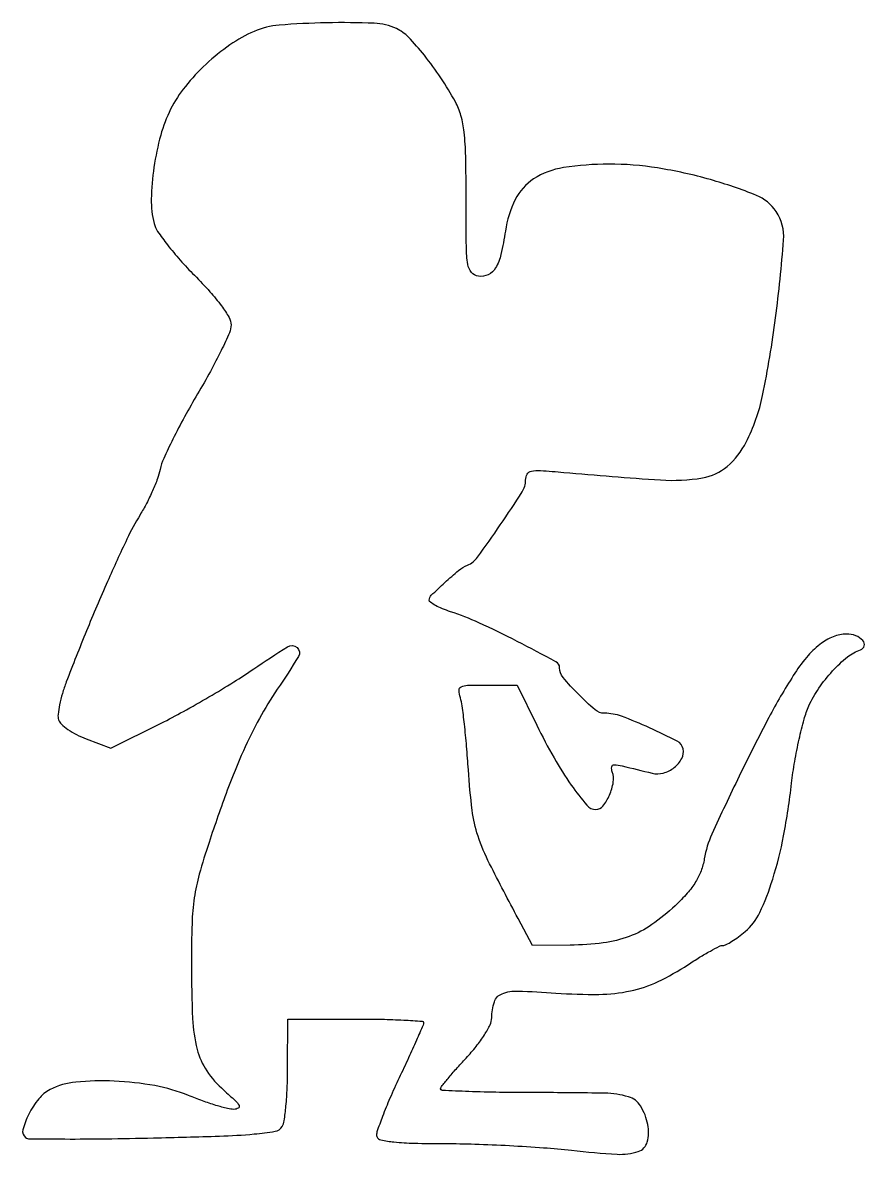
# Model space of a CAD drawing. Extents: x 0 to 149, y 0 to 200.
import ezdxf

# ---------------------------------------------------------------- set-up
doc = ezdxf.new("R2010")
doc.units = 0

msp = doc.modelspace()

# ---------------------------------------------------------------- linework, layer by layer
msp.add_lwpolyline([(41.069057, 198.433051, 0.049256), (36.802829, 196.058936, 0.036229), (32.588523, 192.660238, 0.03637), (28.930342, 188.70968, 0.05136), (26.337135, 184.678602, 0.050621), (24.576319, 180.109943, 0.030544), (23.390228, 174.423762, 0.030682), (22.921907, 168.809913, 0.067048), (23.403478, 164.528551, 0.088719), (24.036857, 163.12114, 0.015207), (25.771604, 160.743223, 0.016155), (28.009125, 158.048614, 0.013797), (30.533482, 155.354526, -0.012576), (33.269173, 152.449141, -0.023729), (35.30002, 149.951727, -0.027093), (36.642917, 147.906963, -0.132501), (37, 146.583143, -0.103662), (36.714982, 145.22317, -0.009603), (35.267251, 142.08618, -0.012041), (33.360388, 138.384365, -0.009166), (31.101281, 134.421124, 0.008914), (28.790205, 130.371449, 0.010115), (26.723895, 126.407517, 0.009402), (25.104039, 122.979999, 0.05398), (24.482851, 121.07255, -0.036923), (24.011505, 119.438258, -0.015338), (23.147497, 117.307772, -0.015077), (22.078384, 115.072333, -0.018838), (20.947624, 113.069302, 0.027527), (18.612192, 108.759124, 0.00645), (15.198519, 101.288524, 0.006593), (11.471384, 92.534834, 0.006241), (7.905506, 83.525068, 0.019142), (7.218992, 81.495009, 0.021976), (6.724846, 79.50914, 0.021754), (6.456464, 77.80753, 0.105455), (6.550814, 76.839899, 0.131969), (7.043083, 76.071473, 0.03376), (8.210087, 75.144767, 0.032004), (9.734703, 74.231599, 0.02772), (11.437162, 73.470848), (15.780701, 71.812035), (24.64035, 76.248634, 0.010108), (28.577643, 78.320871, 0.006341), (33.100603, 80.894773, 0.006364), (37.490575, 83.54286, 0.011553), (41, 85.83516, -0.010956), (46.96342, 89.740527, -0.328995), (48.652346, 89.60888, -0.366782), (48.897488, 88.032059, -0.011923), (45.159455, 82.234808, 0.02365), (41.992387, 77.060616, 0.020668), (39.17147, 71.376122, 0.016612), (36.340259, 64.411139, 0.007698), (33.105681, 55.193103, 0.012352), (31.37846, 49.557122, 0.032326), (30.504362, 45.416415, 0.028239), (30.109833, 40.890539, 0.007623), (30, 33.686502, 0.010939), (30.210223, 24.078481, 0.051916), (31.017589, 18.644258, 0.084992), (32.710646, 14.861225, 0.064267), (35.712105, 11.430361, -0.007615), (37.737768, 9.58473, -0.082837), (38.404981, 8.709497, -0.407657), (38.269971, 8.253967, -0.123114), (37.5, 8.046257, -0.066664), (36.371974, 8.176138, -0.011915), (34.325, 8.746171, -0.012685), (31.943776, 9.537377, -0.01115), (29.5, 10.480895, 0.052962), (23.534282, 12.228263, 0.034062), (16.362893, 13.027646, 0.034052), (9.582673, 12.856989, 0.096298), (5.058757, 11.530385, 0.103453), (3.059272, 9.902127, 0.052402), (1.281529, 7.167828, 0.054211), (0.247596, 4.449558, 0.305838), (0.736875, 3.059577, 0.159285), (1.400128, 2.83771, 0.001025), (7.676245, 2.807282, 0.00397), (14.881371, 2.84432, 0.002507), (23.28864, 2.996452, 0.002379), (34.939716, 3.321184, 0.01382), (41.074923, 3.691346, 0.020312), (44.780297, 4.170197, 0.212874), (46.023328, 5, 0.107092), (46.395415, 6.02151, 0.010607), (46.695971, 8.629687, 0.012987), (46.909719, 11.789435, 0.009955), (46.984687, 15.25), (47, 24), (59, 24, -0.004955), (63.60129, 23.954405, -0.008248), (67.475, 23.813675, -0.002711), (70.759324, 23.622206, -0.39569), (71, 23.365701, -0.103245), (70.90449, 22.908089, -0.001363), (69.728926, 20.234463, -0.003846), (68.331323, 17.14365, -0.002508), (66.672939, 13.596885, 0.008274), (65.044869, 10.007663, 0.012008), (63.737505, 6.783973, 0.00768), (62.759968, 4.071574, 0.164535), (62.756272, 3.231184, 0.269266), (63.429804, 2.636878, 0.023743), (65.764532, 2.285316, 0.019734), (69.314662, 2.063085, 0.005763), (74.787263, 2, -0.008214), (80.014399, 1.914126, -0.005109), (86.141302, 1.650071, -0.005124), (92.181598, 1.265773, -0.009239), (97.121026, 0.808751, 0.012301), (105.193409, 0.111675, 0.097019), (108.900478, 0.603465, 0.250109), (110.476167, 2.276948, 0.116154), (110.580264, 5.348679, 0.087587), (109.296785, 8.637043, 0.188334), (107.168216, 10.260695, 0.065434), (102.956104, 10.891477, 0.004492), (90.877555, 11, -0.003589), (84.405931, 11.04645, -0.00598), (78.957782, 11.189849, -0.001434), (74.251391, 11.38359, -0.401381), (74, 11.646295, -0.169076), (74.143201, 12.057671, -0.0049), (75.321875, 13.515932, -0.009363), (76.775577, 15.213072, -0.006252), (78.5, 17.103454, 0.020137), (80.281732, 19.169031, 0.026326), (81.728352, 21.200324, 0.028084), (82.730245, 22.991249, 0.112274), (83.015313, 24.207159, -0.078809), (83.484768, 27.044495, -0.223673), (84.833656, 28.459829, -0.100468), (87.639841, 28.938832, -0.010519), (94.334712, 28.588805, 0.020855), (101.925914, 28.34907, 0.050292), (107.50418, 28.968733, 0.057544), (112.383494, 30.618739, 0.035533), (117.669468, 33.590004, -0.008275), (119.722747, 34.896187, -0.011339), (121.615272, 35.998314, -0.008243), (123.219403, 36.850198, -0.118474), (123.842742, 37, 0.122423), (124.398038, 37.13803, 0.018025), (125.408762, 37.721186, 0.019437), (126.573579, 38.515055, 0.015603), (127.764273, 39.455102, 0.108246), (130.327166, 42.787262, 0.034205), (132.619821, 48.670287, 0.02912), (134.547468, 56.380356, 0.017889), (135.956126, 65.638427, -0.013946), (136.50818, 69.469568, -0.012346), (137.292051, 73.423921, -0.012497), (138.175153, 76.950351, -0.036542), (139.018779, 79.309549, -0.046502), (140.756428, 82.42036, -0.035501), (143.189411, 85.470466, -0.036387), (145.825249, 87.944591, -0.09006), (148.140104, 89.213368, 0.259474), (148.776274, 89.908282, 0.244745), (148.540673, 90.84459, 0.120945), (147.299899, 91.699862, 0.090948), (145.663489, 92, 0.098951), (143.31447, 91.530528, 0.067095), (140.951083, 90.150514, 0.053983), (138.592656, 87.861982, 0.031177), (136.259846, 84.664102, 0.020536), (131.944927, 77.246114, 0.008507), (126.701432, 66.891874, 0.006077), (121.889295, 56.659524, 0.06511), (120.54769, 52.282274, -0.047457), (119.976966, 50.1558, -0.050073), (119.022575, 48.215434, -0.042054), (117.551123, 46.244213, -0.021036), (115.389766, 44.003444, -0.039163), (111.300528, 40.675726, -0.061473), (107.290404, 38.577769, -0.057808), (102.712396, 37.439346, -0.030418), (96.856094, 37.043893), (90.212188, 37), (87.677345, 41.75, -0.005244), (82.64879, 51.415639, -0.036601), (80.596659, 56.323214, -0.04997), (79.567773, 60.859627, -0.014554), (78.894091, 68, 0.005008), (78.579684, 72.185296, 0.006193), (78.199535, 76.076563, 0.005158), (77.806743, 79.331733, 0.045071), (77.488871, 80.75, -0.066935), (77.257016, 82.047022, -0.300185), (77.634338, 82.676445, -0.106362), (78.756778, 82.945877, -0.006878), (82.133369, 82.979309), (87.5, 82.958618), (90.97118, 75.875554, 0.015629), (94.022006, 70.11325, 0.023613), (97.063119, 65.320285, 0.021245), (99.799013, 61.759221, 0.221839), (101.425995, 61, 0.232733), (102.654947, 61.604794, 0.06164), (103.798725, 63.54345, 0.05986), (104.485488, 65.842126, 0.135102), (104.309428, 67.636028, -0.129051), (104.210059, 68.538022, -0.38082), (104.650108, 68.905753, -0.051597), (106.063507, 68.714179, -0.001876), (111.342166, 67.413595, 0.130264), (113.313976, 67.440696, 0.099023), (115.248657, 68.42397, 0.106061), (116.559134, 70.005813, 0.171995), (116.799949, 71.716407, 0.2273), (115.778557, 73.066126, 0.012628), (110.895046, 75.429543, 0.018226), (105.923822, 77.467345, 0.088374), (102.933718, 78, -0.178251), (101.255943, 78.617758, -0.021363), (98.312787, 81.350332, -0.021481), (95.61422, 84.324773, -0.175224), (95, 86.023636, 0.276528), (94.356842, 87.097626, 0.004004), (87.50459, 90.696775, 0.011164), (80.759704, 93.982498, 0.029347), (75.75, 95.938867, -0.018835), (74.313294, 96.465411, -0.027827), (73.101562, 97.042691, -0.026659), (72.205018, 97.596746, -0.245763), (72, 97.988658, -0.201151), (72.356084, 98.83796, -0.00873), (74.744242, 101.104734, -0.014128), (77.179253, 103.213047, -0.069624), (78.727263, 104.154351, 0.133813), (80.512703, 105.57865, 0.007961), (84.534652, 111.266616, 0.007647), (88.389201, 117.0956, 0.143209), (89, 119.184411, -0.131129), (89.282624, 120.24354, -0.215567), (90.021802, 120.776421, -0.06718), (91.62814, 120.882312, -0.005744), (95.75, 120.5526, 0.006306), (112.808362, 119.207389, 0.057634), (120.232973, 119.571909, 0.137763), (124.586966, 121.611053, 0.097116), (127.942089, 125.886485, 0.067442), (130.837053, 134.147488, 0.018293), (133.128345, 147.839946, 0.013496), (134.538394, 161.584501, 0.165893), (133.234687, 166.615666, 0.152323), (129.743828, 169.474174, 0.026886), (121.635549, 172.251925, 0.029463), (112.297593, 174.314432, 0.039865), (103.684624, 174.994423, 0.038323), (95.683742, 174.373035, 0.105419), (90.422757, 172.36764, 0.133724), (87.168682, 168.736462, 0.080377), (85.4229, 163.17962, -0.020099), (84.655087, 159.058204, -0.07793), (83.694396, 156.652419, -0.146222), (82.402264, 155.460828, -0.150104), (80.682339, 155.189316, -0.183237), (79.448645, 155.86949, -0.137802), (78.796167, 157.289933, -0.036718), (78.543033, 160.321012, -0.002479), (78.5, 169, 0.004858), (78.427931, 176.417721, 0.022999), (78.150122, 180.658121, 0.040222), (77.587462, 183.555455, 0.056628), (76.598983, 185.992375, 0.022226), (74.039737, 190.233635, 0.022453), (71.122159, 194.216141, 0.022361), (68.300024, 197.421635, 0.091693), (66.202947, 198.922947, 0.10058), (62.25943, 199.879475, 0.014242), (53.868542, 199.954938, 0.015243), (45.479468, 199.535368, 0.082417)], format="xyb", close=True)

doc.saveas('drawing.dxf')
